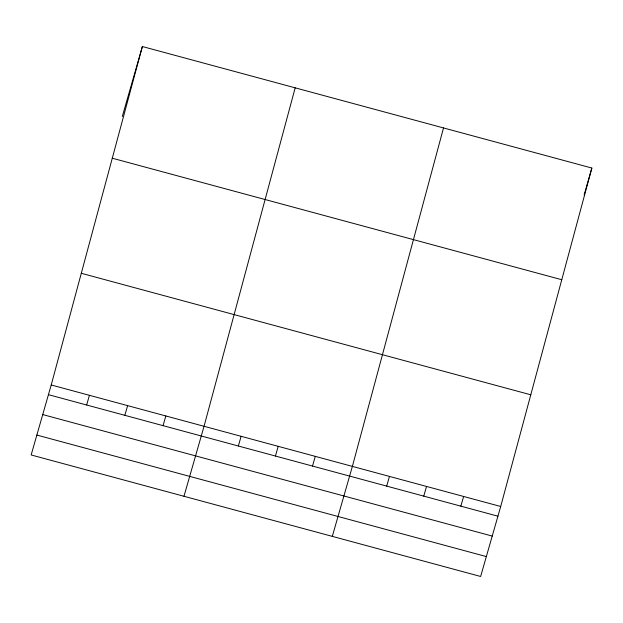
<?xml version="1.0" encoding="UTF-8"?>
<svg xmlns="http://www.w3.org/2000/svg" width="623" height="623" viewBox="0 0 623 623"><rect width="100%" height="100%" fill="white"/><g stroke="black" fill="none" stroke-linecap="round" stroke-linejoin="round"><path stroke-width="0.93" d="M51.218 384.975L142.363 46.523L591.85 168.039L500.705 506.491L480.637 576.477L31.15 454.961L51.218 384.975L500.705 506.491M295.185 87.835L204.048 426.288L183.98 496.274M443.521 127.941L352.377 466.393L332.308 536.38M122.295 116.509L142.363 46.523M86.644 404.997L89.424 395.301M124.849 415.323L127.629 405.635M163.062 425.657L165.835 415.962M238.352 446.006L241.124 436.318M275.428 456.036L278.208 446.341M312.512 466.059L315.293 456.363M386.681 486.111L389.461 476.416M423.765 496.134L426.545 486.438M460.849 506.156L463.629 496.461M584.14 194.913L591.85 168.039M112.28 158.211L561.775 279.727M81.294 273.287L530.788 394.803M48.438 394.671L497.925 516.179M42.73 414.568L492.225 536.076M36.858 435.064L486.345 556.58"/></g></svg>
